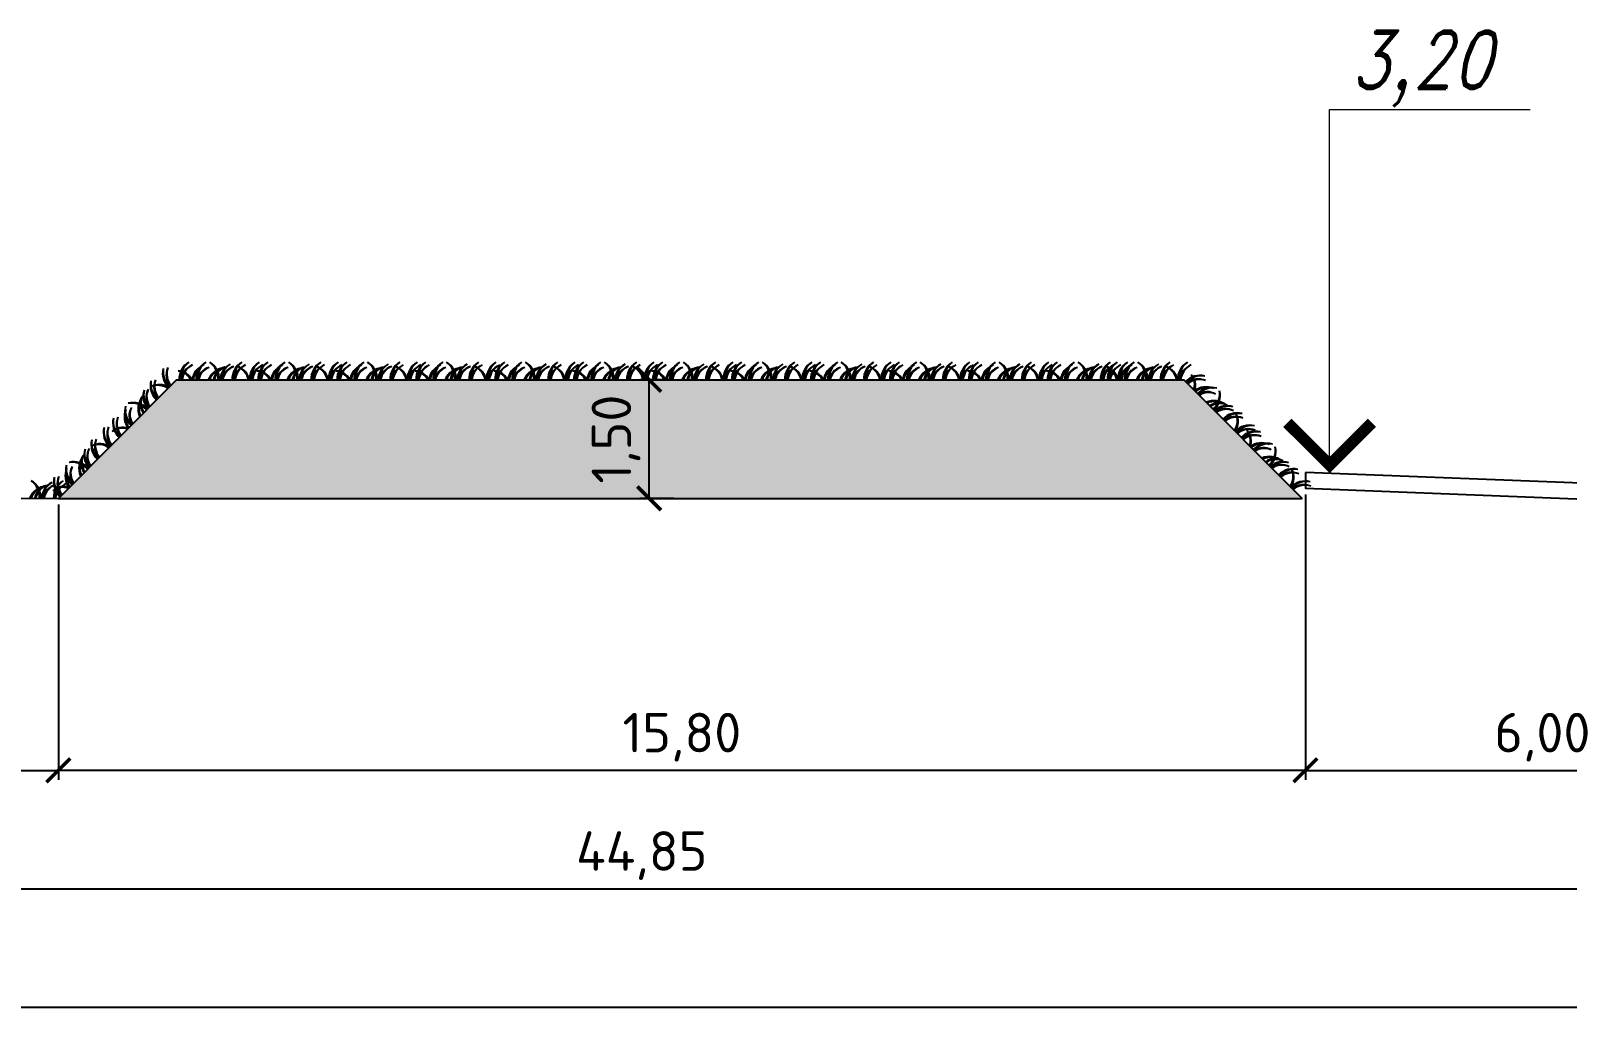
# Model space of a CAD drawing. Header units: millimetres. Extents: x 3633 to 4629, y 3430 to 3787.
# Drawn here: x 4010 to 4107.3, y 3554.4 to 3617.1 of the extents above; entities that cross this region are included whole.
import ezdxf

# ---------------------------------------------------------------- set-up
doc = ezdxf.new("R2010")
doc.units = ezdxf.units.MM
doc.layers.add('det1', color=7, linetype='Continuous', true_color=0x000000)
doc.layers.add('tx1', color=179, linetype='Continuous', lineweight=25)
doc.layers.add('tx2', color=179, linetype='Continuous', lineweight=25)
doc.styles.add('bold', font='romand.shx', dxfattribs={"width": 0.8, "oblique": 15})
doc.styles.add('СПДС', font='isocpeur.ttf')
doc.dimstyles.new('СПДС', dxfattribs={"dimtxt": 1.25, "dimasz": 0.75, "dimexe": 0.3, "dimexo": 0.2, "dimgap": 0.3, "dimtad": 1, "dimrnd": 0.05, "dimzin": 1, "dimtxsty": 'СПДС', "dimblk": 'ARCHTICK', "dimcen": 0.6, "dimclrd": 7, "dimclre": 7, "dimclrt": 7, "dimazin": 0, "dimtfac": 1, "dimtmove": 1, "dimatfit": 3, "dimldrblk": 'OBLIQUE', "dimfxl": 1, "dimlwd": -1, "dimlwe": -1, "dimarcsym": 0})

# ---------------------------------------------------------------- blocks, each defined once
blk = doc.blocks.new('_ArchTick')
at = {"color": 0, "linetype": 'ByBlock', "const_width": 0.15}
blk.add_lwpolyline([(-0.5, -0.5), (0.5, 0.5)], dxfattribs=at)
blk = doc.blocks.new('*D200')
at = {"color": 7, "transparency": 16777216}
for p, q in [((3976.733, 3575.136), (3976.733, 3569.677)), ((4011.733, 3575.136), (4011.733, 3569.677)), ((3976.733, 3570.277), (4011.733, 3570.277))]:
    blk.add_line(p, q, dxfattribs=at)
at = {"layer": 'Defpoints', "color": 0, "transparency": 16777216}
for p in [(3976.733, 3575.536), (4011.733, 3575.536), (4011.733, 3570.277)]:
    blk.add_point(p, dxfattribs=at)
at = {"color": 7, "transparency": 16777216, "xscale": 1.5, "yscale": 1.5, "zscale": 1.5, "rotation": 180}
blk.add_blockref('_ArchTick', (3976.733, 3570.277), dxfattribs=at)
at = {"color": 7, "transparency": 16777216, "xscale": 1.5, "yscale": 1.5, "zscale": 1.5}
blk.add_blockref('_ArchTick', (4011.733, 3570.277), dxfattribs=at)
at = {"color": 7, "transparency": 16777216, "insert": (3994.233, 3572.377), "char_height": 2.5, "attachment_point": 5, "style": 'СПДС'}
blk.add_mtext('7,00', dxfattribs=at)
blk = doc.blocks.new('_Oblique')
at = {"color": 0, "linetype": 'ByBlock', "lineweight": -2}
blk.add_line((-0.5, -0.5), (0.5, 0.5), dxfattribs=at)
blk = doc.blocks.new('*D201')
at = {"color": 7, "transparency": 16777216}
for p, q in [((4090.717, 3587.749), (4090.717, 3569.677)), ((4120.733, 3586.571), (4120.733, 3569.677)), ((4090.717, 3570.277), (4120.733, 3570.277))]:
    blk.add_line(p, q, dxfattribs=at)
at = {"layer": 'Defpoints', "color": 0, "transparency": 16777216}
for p in [(4090.717, 3588.149), (4120.733, 3586.971), (4120.733, 3570.277)]:
    blk.add_point(p, dxfattribs=at)
at = {"color": 7, "transparency": 16777216, "xscale": 1.5, "yscale": 1.5, "zscale": 1.5, "rotation": 180}
blk.add_blockref('_ArchTick', (4090.717, 3570.277), dxfattribs=at)
at = {"color": 7, "transparency": 16777216, "xscale": 1.5, "yscale": 1.5, "zscale": 1.5}
blk.add_blockref('_ArchTick', (4120.733, 3570.277), dxfattribs=at)
at = {"color": 7, "transparency": 16777216, "insert": (4105.725, 3572.377), "char_height": 2.5, "attachment_point": 5, "style": 'СПДС'}
blk.add_mtext('6,00', dxfattribs=at)
blk = doc.blocks.new('*U86')
at = {"layer": 'det1', "ltscale": 0.5}
blk.add_lwpolyline([(-460, 48), (-460, -152), (5547, -388), (5547, -187), (-460, 48)], dxfattribs=at)
blk = doc.blocks.new('*D204')
at = {"color": 7, "transparency": 16777216}
for p, q in [((3936.609, 3569.877), (3936.609, 3562.178)), ((4160.749, 3569.877), (4160.749, 3562.177)), ((3936.609, 3562.778), (4160.749, 3562.777))]:
    blk.add_line(p, q, dxfattribs=at)
at = {"layer": 'Defpoints', "color": 0, "transparency": 16777216}
for p in [(3936.609, 3570.277), (4160.749, 3570.277), (4160.749, 3562.777)]:
    blk.add_point(p, dxfattribs=at)
at = {"color": 7, "transparency": 16777216, "xscale": 1.5, "yscale": 1.5, "zscale": 1.5}
for p, rotation in [((3936.609, 3562.778), 179.999866474792), ((4160.749, 3562.777), 359.999866474792)]:
    blk.add_blockref('_ArchTick', p, dxfattribs=dict(at, rotation=rotation))
at = {"color": 7, "transparency": 16777216, "insert": (4048.679, 3564.877), "char_height": 2.5, "attachment_point": 5, "rotation": 359.99987, "style": 'СПДС'}
blk.add_mtext('44,85', dxfattribs=at)
blk = doc.blocks.new('*D206')
at = {"color": 7, "transparency": 16777216}
for p, q in [((3750.097, 3562.377), (3750.097, 3554.677)), ((4160.749, 3562.377), (4160.749, 3554.677)), ((3750.097, 3555.277), (4160.749, 3555.277))]:
    blk.add_line(p, q, dxfattribs=at)
at = {"layer": 'Defpoints', "color": 0, "transparency": 16777216}
for p in [(3750.097, 3562.777), (4160.749, 3562.777), (4160.749, 3555.277)]:
    blk.add_point(p, dxfattribs=at)
at = {"color": 7, "transparency": 16777216, "xscale": 1.5, "yscale": 1.5, "zscale": 1.5, "rotation": 180}
blk.add_blockref('_ArchTick', (3750.097, 3555.277), dxfattribs=at)
at = {"color": 7, "transparency": 16777216, "xscale": 1.5, "yscale": 1.5, "zscale": 1.5}
blk.add_blockref('_ArchTick', (4160.749, 3555.277), dxfattribs=at)
at = {"color": 7, "transparency": 16777216, "insert": (3955.423, 3557.377), "char_height": 2.5, "attachment_point": 5, "style": 'СПДС'}
blk.add_mtext('71,75-90,45', dxfattribs=at)
blk = doc.blocks.new('*D208')
at = {"color": 7, "transparency": 16777216}
for p, q in [((4090.717, 3587.749), (4090.717, 3569.677)), ((4011.733, 3587.106), (4011.733, 3569.677)), ((4090.717, 3570.277), (4011.733, 3570.277))]:
    blk.add_line(p, q, dxfattribs=at)
at = {"layer": 'Defpoints', "color": 0, "transparency": 16777216}
for p in [(4090.717, 3588.149), (4011.733, 3587.506), (4011.733, 3570.277)]:
    blk.add_point(p, dxfattribs=at)
at = {"color": 7, "transparency": 16777216, "xscale": 1.5, "yscale": 1.5, "zscale": 1.5, "rotation": 180}
blk.add_blockref('_ArchTick', (4011.733, 3570.277), dxfattribs=at)
at = {"color": 7, "transparency": 16777216, "xscale": 1.5, "yscale": 1.5, "zscale": 1.5}
blk.add_blockref('_ArchTick', (4090.717, 3570.277), dxfattribs=at)
at = {"color": 7, "transparency": 16777216, "insert": (4051.225, 3572.377), "char_height": 2.5, "attachment_point": 5, "style": 'СПДС'}
blk.add_mtext('15,80', dxfattribs=at)
blk = doc.blocks.new('grass')
at = {"color": 0}
for centre, radius, start, end in [((283, 8), 251, 120.9153, 181.7436), ((299, 18), 251, 125.1975, 184.082), ((499, 8), 251, 120.9153, 181.7436), ((514, 18), 251, 125.1975, 184.082), ((291, 8), 251, 358.2564, 59.0847), ((275, 18), 251, 355.918, 54.8025), ((778, -4), 226, 115.7068, 178.9593), ((793, 4), 226, 119.989, 180.9593), ((954, 8), 251, 120.9153, 181.7436), ((970, 18), 251, 125.1975, 184.082), ((1174, 8), 251, 120.9153, 181.7436), ((1190, 18), 251, 125.1975, 184.082), ((18, -80), 193, 24.414, 89.3231), ((4, -79), 193, 24.1831, 85.0409), ((300, -40), 251, 113.3716, 170.93), ((317, -31), 251, 117.6539, 172.7928), ((442, -40), 251, 113.3716, 170.93), ((459, -31), 251, 117.6539, 172.7928), ((465, -39), 205, 105.3788, 169.0232), ((480, -34), 205, 109.661, 170.3333), ((632, -94), 251, 95.3506, 157.9162), ((650, -92), 251, 99.6328, 158.5173), ((667, -34), 205, 105.3788, 170.2977), ((681, -30), 205, 109.661, 171.6027), ((789, -46), 226, 106.7576, 168.2484), ((805, -40), 226, 111.0398, 169.6613), ((971, -40), 251, 113.3716, 170.93), ((988, -31), 251, 117.6539, 172.7928), ((703, -46), 226, 11.7516, 73.2424), ((687, -40), 226, 10.3387, 68.9602), ((1191, -40), 251, 113.3716, 170.93), ((1208, -31), 251, 117.6539, 172.7928)]:
    blk.add_arc(centre, radius, start, end, dxfattribs=at)
blk = doc.blocks.new('*D257')
at = {"color": 7, "transparency": 16777216}
for p, q in [((4050.714, 3595.006), (4048.552, 3595.006)), ((4049.152, 3587.506), (4049.152, 3595.006)), ((4050.714, 3587.506), (4048.552, 3587.506))]:
    blk.add_line(p, q, dxfattribs=at)
at = {"layer": 'Defpoints', "color": 0, "transparency": 16777216}
for p in [(4049.152, 3595.006), (4051.114, 3595.006), (4051.114, 3587.506)]:
    blk.add_point(p, dxfattribs=at)
at = {"color": 7, "transparency": 16777216, "xscale": 1.5, "yscale": 1.5, "zscale": 1.5}
for p, rotation in [((4049.152, 3595.006), 90), ((4049.152, 3587.506), 270)]:
    blk.add_blockref('_ArchTick', p, dxfattribs=dict(at, rotation=rotation))
at = {"color": 7, "transparency": 16777216, "insert": (4047.052, 3591.256), "char_height": 2.5, "attachment_point": 5, "rotation": 90, "style": 'СПДС'}
blk.add_mtext('1,50', dxfattribs=at)

msp = doc.modelspace()

# ---------------------------------------------------------------- hatches: boundary and pattern name
h = msp.add_hatch()
h.set_pattern_fill('CROSS', color=0, scale=0.1)
h.set_pattern_definition([(0, (2151.2094, 3428.16276), (0.635, 0.635), [0.3175, -0.9525]), (90, (2151.3681, 3428.004), (-0.635, 0.635), [0.3175, -0.9525])])
h.paths.add_polyline_path([(4082.985, 3595.026), (4019.224, 3595.006), (4011.733, 3587.506), (4090.513, 3587.506)])

# ---------------------------------------------------------------- linework, layer by layer
at = {"color": 0}
msp.add_line((3996.557, 3587.537), (4011.715, 3587.506), dxfattribs=at)
for points in [[(4019.224, 3595.006), (4019.224, 3595.006), (4011.733, 3587.506)], [(4019.224, 3595.006), (4083.004, 3595.006)], [(4083.013, 3595.006), (4083.013, 3595.006), (4090.513, 3587.506)], [(4011.715, 3587.506), (4090.513, 3587.506)]]:
    msp.add_lwpolyline(points, dxfattribs=at)
for centre, radius, start, end in [((4011.071, 3587.041), 1.253, 95.3506, 157.91619), ((4011.164, 3587.053), 1.253, 99.63282, 158.51732), ((4009.368, 3587.55), 1.253, 358.2564, 59.08468), ((4009.289, 3587.601), 1.253, 355.91796, 54.80246), ((4011.247, 3587.34), 1.023, 105.37875, 170.29766), ((4011.319, 3587.363), 1.023, 109.66097, 171.60273), ((4011.805, 3587.492), 1.128, 115.70682, 178.95931), ((4011.88, 3587.531), 1.128, 119.98904, 180.95928), ((4011.856, 3587.282), 1.128, 106.7576, 168.24844), ((4011.936, 3587.31), 1.128, 111.03982, 169.66132), ((4012.683, 3587.55), 1.253, 120.91532, 181.7436), ((4012.761, 3587.601), 1.253, 125.19754, 184.08204), ((4012.767, 3587.314), 1.253, 113.37164, 170.93)]:
    msp.add_arc(centre, radius, start, end, dxfattribs=at)
at = {"layer": 'tx1', "color": 0, "linetype": 'Continuous', "lineweight": 15, "ltscale": 200}
for p, q in [((4092.25, 3589.092), (4092.25, 3612.13)), ((4092.25, 3612.13), (4104.954, 3612.13))]:
    msp.add_line(p, q, dxfattribs=at)
at = {"layer": 'tx1', "color": 0, "linetype": 'Continuous', "lineweight": 15, "ltscale": 200, "const_width": 0.734}
msp.add_lwpolyline([(4089.572, 3592.289), (4092.25, 3589.612), (4094.928, 3592.289)], dxfattribs=at)

# ---------------------------------------------------------------- block references
at = {"color": 0, "xscale": 0.005, "yscale": 0.005, "zscale": 0.005}
for name, p in [('grass', (4019.224, 3595.006)), ('grass', (4024.224, 3595.006)), ('grass', (4029.224, 3595.006)), ('grass', (4034.224, 3595.006)), ('grass', (4039.224, 3595.006)), ('grass', (4044.224, 3595.006)), ('grass', (4049.224, 3595.006)), ('grass', (4054.224, 3595.006)), ('grass', (4059.224, 3595.006)), ('grass', (4064.224, 3595.006)), ('grass', (4069.224, 3595.006)), ('grass', (4074.224, 3595.006)), ('grass', (4078.013, 3595.006)), ('*U86', (4093.015, 3588.911))]:
    msp.add_blockref(name, p, dxfattribs=at)
for p, rotation in [((4015.461, 3591.256), 44.86275595471555), ((4083.004, 3595.006), 314.927384545731), ((4011.715, 3587.506), 44.86275595471555), ((4086.535, 3591.466), 314.927384545731)]:
    msp.add_blockref('grass', p, dxfattribs=dict(at, rotation=rotation))

# ---------------------------------------------------------------- texts
at = {"layer": 'tx2', "color": 0, "lineweight": 15, "ltscale": 200, "style": 'bold', "oblique": 15, "width": 0.8}
msp.add_text('3,20', height=3.6717, dxfattribs=at).set_placement((4093.572, 3613.452))

# ---------------------------------------------------------------- dimensions: what is measured, and where the dimension line sits
at = {"color": 0}
for p1, p2, distance, picture, middle in [((4051.114, 3587.506), (4051.114, 3595.006), 1.962, '*D257', (4047.052, 3591.256)), ((3976.733, 3575.536), (4011.733, 3575.536), -5.259, '*D200', (3994.233, 3572.377)), ((3936.609, 3570.277), (4160.749, 3570.277), -7.5, '*D204', (4048.679, 3564.877))]:
    dim = msp.add_aligned_dim(p1=p1, p2=p2, distance=distance, dimstyle='СПДС', override={"dimscale": 2, "dimlfac": 0.2}, dxfattribs=at)
    dim.commit()
    dim.dimension.update_dxf_attribs({"geometry": picture, "text_midpoint": middle})
for base, p2, picture, middle in [((4011.733, 3570.277), (4011.733, 3587.506), '*D208', (4051.225, 3572.377)), ((4120.733, 3570.277), (4120.733, 3586.971), '*D201', (4105.725, 3572.377))]:
    dim = msp.add_linear_dim(base=base, p1=(4090.717, 3588.149), p2=p2, angle=180, dimstyle='СПДС', override={"dimscale": 2, "dimlfac": 0.2}, dxfattribs=at)
    dim.commit()
    dim.dimension.update_dxf_attribs({"geometry": picture, "text_midpoint": middle})
dim = msp.add_aligned_dim(p1=(3750.097, 3562.777), p2=(4160.749, 3562.777), distance=-7.5, text='71,75-90,45', dimstyle='СПДС', override={"dimscale": 2, "dimlfac": 0.2}, dxfattribs=at)
dim.commit()
dim.dimension.update_dxf_attribs({"geometry": '*D206', "text_midpoint": (3955.423, 3557.377)})

doc.saveas('drawing.dxf')
